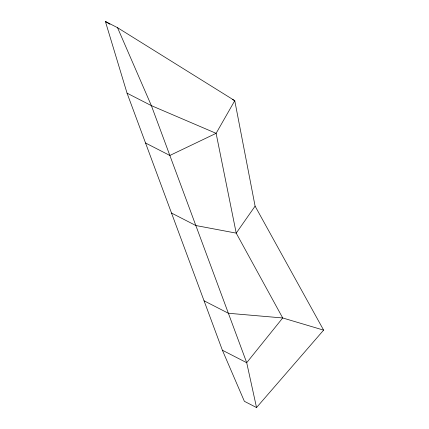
<?xml version="1.0" encoding="UTF-8"?>
<svg xmlns="http://www.w3.org/2000/svg" width="429" height="429" viewBox="0 0 429 429"><rect width="100%" height="100%" fill="white"/><g stroke="black" fill="none" stroke-linecap="round" stroke-linejoin="round"><path stroke-width="0.64" d="M255.094 206.135L236.218 233.129L282.706 317.964L323.616 330.132L256.537 407.55L244.38 401.313L222.388 350.23L127.059 93.173L105.384 21.45L117.541 27.687L234.765 100.676L255.094 206.135L323.616 330.132M232.448 99.485L234.765 100.676L216.114 133.333L169.852 155.464L145.533 142.991M127.059 93.173L151.378 105.641L216.114 133.333L236.218 233.129L195.833 225.52L171.514 213.052M204.059 300.799L228.373 313.267L282.706 317.964L246.707 362.703L256.537 407.55M222.388 350.23L246.707 362.703L151.378 105.641L117.541 27.687M105.384 21.45L109.915 24.271"/></g></svg>
